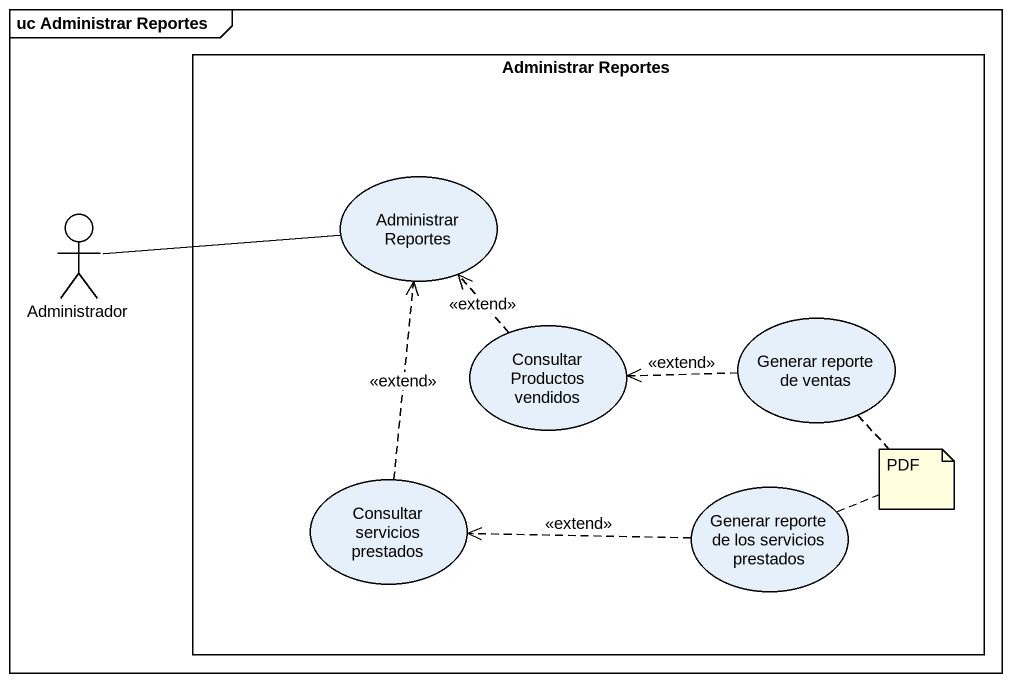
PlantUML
@startuml
mainframe uc Administrar Reportes
rectangle "Administrar Reportes" as Administrar_Reportes {
  usecase "Administrar Reportes" as Administrar_Reportes_2
  usecase "Consultar Productos vendidos" as Consultar_Productos_vendidos
  usecase "Generar reporte de ventas" as Generar_reporte_de_ventas
  usecase "Consultar servicios prestados" as Consultar_servicios
  usecase "Generar reporte de los servicios prestados" as Generar_reporte_de_los
}
actor Administrador
Administrador -right- Administrar_Reportes_2
Consultar_Productos_vendidos .up.> Administrar_Reportes_2 : <<extend>>
Generar_reporte_de_ventas .left.> Consultar_Productos_vendidos : <<extend>>
Consultar_servicios .up.> Administrar_Reportes_2 : <<extend>>
Generar_reporte_de_los .left.> Consultar_servicios : <<extend>>
note as N1
  PDF
end note
N1 .. Generar_reporte_de_ventas
N1 .. Generar_reporte_de_los
@enduml
